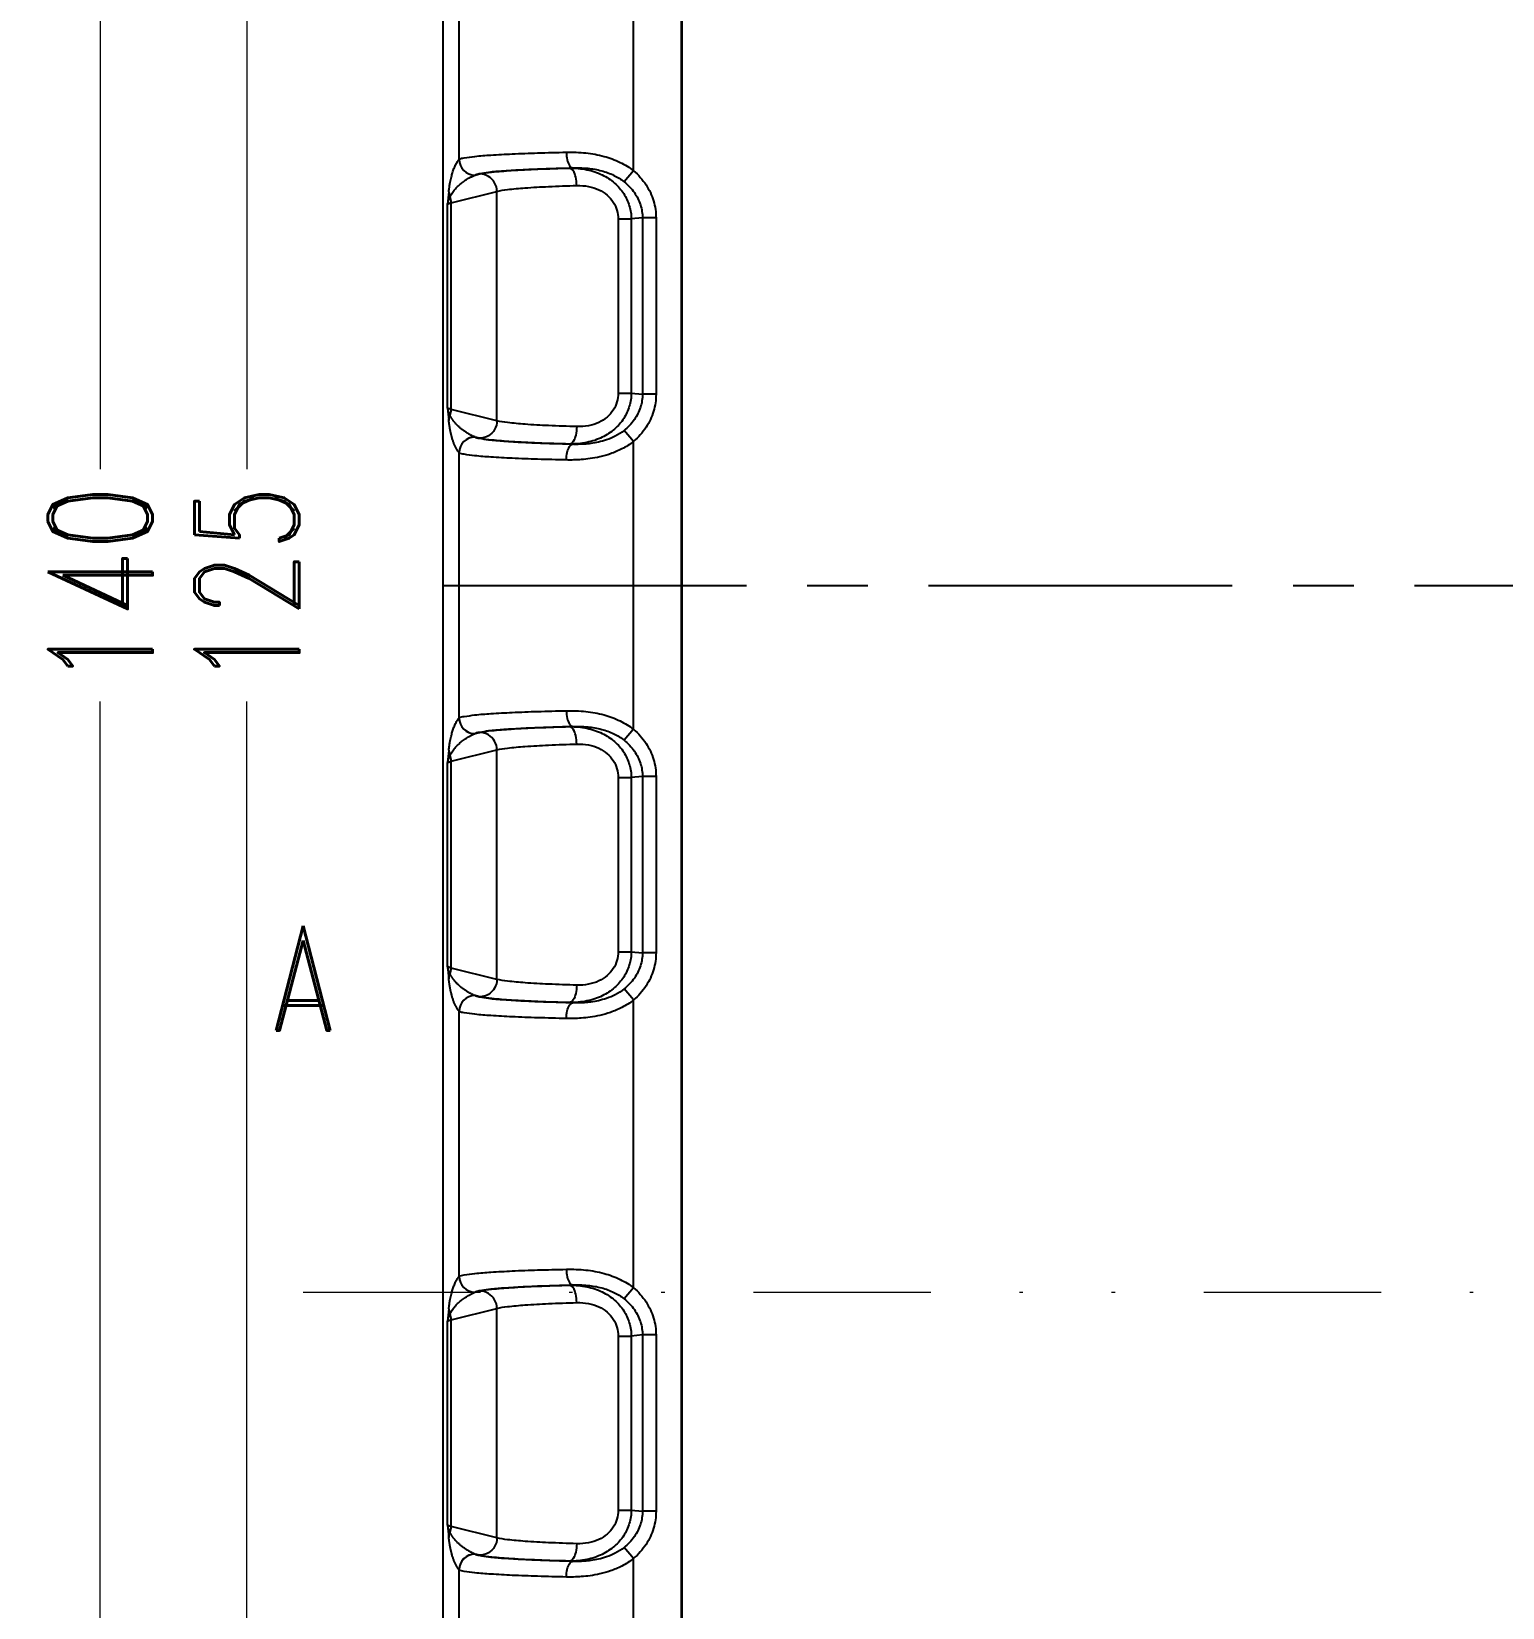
# Model space of a CAD drawing. Header units: millimetres. Extents: x 2279 to 2636, y 1024 to 1272.
# Drawn here: x 2342.75 to 2384.89, y 1149.65 to 1194.8 of the extents above; entities that cross this region are included whole.
import ezdxf
from ezdxf.enums import TextEntityAlignment as Align

# ---------------------------------------------------------------- set-up
doc = ezdxf.new("R2010")
doc.units = ezdxf.units.MM
doc.linetypes.add('CENTER', pattern=[50.8, 31.75, -6.35, 6.35, -6.35])
doc.linetypes.add('DIVIDE', pattern=[31.75, 12.7, -6.35, 0, -6.35, 0, -6.35])
doc.layers.add('06___PRT_ALL_SURFS', color=7, linetype='Continuous')
doc.layers.add('dim', color=82, linetype='Continuous', lineweight=9)
doc.layers.add('hatch', color=56, linetype='Continuous', lineweight=9)
doc.styles.add('ROMAND', font='romand.shx', dxfattribs={"width": 0.75, "bigfont": 'gbcbig.shx'})
doc.dimstyles.new('YanXiu', dxfattribs={"dimtxt": 2.5, "dimasz": 2.2, "dimexe": 1, "dimexo": 0, "dimgap": 0.66, "dimtad": 0, "dimzin": 9, "dimdsep": 46, "dimtxsty": 'ROMAND', "dimblk": 'CLOSEDBLANK', "dimcen": 0, "dimclrd": 3, "dimclre": 3, "dimclrt": 7, "dimazin": 2, "dimtfac": 1, "dimtofl": 0, "dimtmove": 0, "dimatfit": 3, "dimldrblk": 'CLOSEDBLANK', "dimfxl": 1, "dimlwd": 5, "dimlwe": 5, "dimarcsym": 0})

# ---------------------------------------------------------------- blocks, each defined once
blk = doc.blocks.new('_ClosedBlank')
at = {"color": 0, "linetype": 'ByBlock', "lineweight": -2}
for p, q in [((-1, 0.167), (0, 0)), ((-1, 0.167), (-1, -0.167)), ((0, 0), (-1, -0.167))]:
    blk.add_line(p, q, dxfattribs=at)
blk = doc.blocks.new('*D42')
at = {"layer": 'Defpoints', "color": 0}
for p in [(2361.381, 1241.434), (2348.917, 1116.434), (2361.381, 1116.434)]:
    blk.add_point(p, dxfattribs=at)
at = {"layer": 'dim', "color": 3, "lineweight": 5}
for p, q in [((2361.381, 1241.434), (2348.318, 1241.434)), ((2348.917, 1239.034), (2348.917, 1182.265)), ((2348.917, 1118.834), (2348.917, 1175.602)), ((2361.381, 1116.434), (2348.318, 1116.434))]:
    blk.add_line(p, q, dxfattribs=at)
at = {"layer": 'dim', "color": 3, "lineweight": 5, "xscale": 2.4, "yscale": 2.4, "zscale": 2.4}
for p, rotation in [((2348.917, 1241.434), 90), ((2348.917, 1116.434), 270)]:
    blk.add_blockref('_ClosedBlank', p, dxfattribs=dict(at, rotation=rotation))
at = {"layer": 'dim', "color": 7, "insert": (2348.917, 1178.934), "char_height": 3, "attachment_point": 5, "rotation": 90, "style": 'ROMAND'}
blk.add_mtext('125', dxfattribs=at)
blk = doc.blocks.new('*D43')
at = {"layer": 'Defpoints', "color": 0}
for p in [(2357.526, 1248.934), (2344.717, 1108.934), (2357.526, 1108.934)]:
    blk.add_point(p, dxfattribs=at)
at = {"layer": 'dim', "color": 3, "lineweight": 5}
for p, q in [((2357.526, 1248.934), (2344.118, 1248.934)), ((2344.717, 1246.534), (2344.717, 1182.265)), ((2344.717, 1111.334), (2344.717, 1175.602)), ((2357.526, 1108.934), (2344.118, 1108.934))]:
    blk.add_line(p, q, dxfattribs=at)
at = {"layer": 'dim', "color": 3, "lineweight": 5, "xscale": 2.4, "yscale": 2.4, "zscale": 2.4}
for p, rotation in [((2344.717, 1248.934), 90), ((2344.717, 1108.934), 270)]:
    blk.add_blockref('_ClosedBlank', p, dxfattribs=dict(at, rotation=rotation))
at = {"layer": 'dim', "color": 7, "insert": (2344.717, 1178.934), "char_height": 3, "attachment_point": 5, "rotation": 90, "style": 'ROMAND'}
blk.add_mtext('140', dxfattribs=at)

msp = doc.modelspace()

# ---------------------------------------------------------------- linework, layer by layer
at = {"color": 7, "linetype": 'Continuous'}
for p, q in [((2354.531, 1245.938), (2354.531, 1111.93)), ((2361.363, 1241.451), (2361.363, 1116.416)), ((2361.381, 1241.434), (2361.381, 1116.434)), ((2355.003, 1191.135), (2355.003, 1198.733)), ((2359.996, 1190.812), (2359.996, 1199.055)), ((2355.001, 1191.133), (2355.003, 1191.135)), ((2355.451, 1190.684), (2355.454, 1190.685)), ((2355.454, 1190.685), (2355.594, 1190.719)), ((2358.245, 1190.893), (2358.165, 1190.886)), ((2359.996, 1190.812), (2359.725, 1190.497)), ((2354.667, 1184.017), (2354.667, 1189.85)), ((2360.251, 1189.459), (2359.932, 1189.43)), ((2360.64, 1189.459), (2360.251, 1189.459)), ((2360.251, 1189.459), (2360.251, 1184.408)), ((2360.64, 1189.459), (2360.64, 1184.408)), ((2359.932, 1184.437), (2360.251, 1184.408)), ((2360.64, 1184.408), (2360.251, 1184.408)), ((2359.996, 1183.056), (2359.725, 1183.371)), ((2355.454, 1183.182), (2355.451, 1183.184)), ((2355.594, 1183.148), (2355.454, 1183.182)), ((2358.165, 1182.982), (2358.245, 1182.974)), ((2359.996, 1174.812), (2359.996, 1183.055)), ((2355.003, 1182.733), (2355.001, 1182.734)), ((2355.003, 1175.135), (2355.003, 1182.733)), ((2355.001, 1175.133), (2355.003, 1175.135)), ((2355.454, 1174.685), (2355.594, 1174.719)), ((2358.245, 1174.893), (2358.165, 1174.886)), ((2359.996, 1174.812), (2359.725, 1174.497)), ((2355.451, 1174.684), (2355.454, 1174.685)), ((2354.667, 1168.017), (2354.667, 1173.85)), ((2360.251, 1173.459), (2359.932, 1173.43)), ((2360.64, 1173.459), (2360.251, 1173.459)), ((2360.251, 1173.459), (2360.251, 1168.408)), ((2360.64, 1173.459), (2360.64, 1168.408)), ((2359.932, 1168.437), (2360.251, 1168.408)), ((2360.64, 1168.408), (2360.251, 1168.408)), ((2355.454, 1167.182), (2355.451, 1167.184)), ((2355.594, 1167.148), (2355.454, 1167.182)), ((2359.996, 1167.056), (2359.725, 1167.371)), ((2359.996, 1158.812), (2359.996, 1167.055)), ((2355.003, 1166.733), (2355.001, 1166.734)), ((2355.003, 1159.135), (2355.003, 1166.733)), ((2358.165, 1166.982), (2358.245, 1166.974)), ((2355.001, 1159.133), (2355.003, 1159.135)), ((2355.451, 1158.684), (2355.454, 1158.685)), ((2355.454, 1158.685), (2355.594, 1158.719)), ((2358.245, 1158.893), (2358.165, 1158.886)), ((2359.996, 1158.812), (2359.725, 1158.497)), ((2354.667, 1152.017), (2354.667, 1157.85)), ((2360.251, 1157.459), (2359.932, 1157.43)), ((2360.64, 1157.459), (2360.251, 1157.459)), ((2360.251, 1157.459), (2360.251, 1152.408)), ((2360.64, 1157.459), (2360.64, 1152.408)), ((2359.932, 1152.437), (2360.251, 1152.408)), ((2360.64, 1152.408), (2360.251, 1152.408)), ((2359.996, 1151.056), (2359.725, 1151.371)), ((2355.454, 1151.182), (2355.451, 1151.184)), ((2355.594, 1151.148), (2355.454, 1151.182)), ((2358.165, 1150.982), (2358.245, 1150.974)), ((2359.996, 1142.812), (2359.996, 1151.055)), ((2355.003, 1150.733), (2355.001, 1150.734)), ((2355.003, 1143.135), (2355.003, 1150.733))]:
    msp.add_line(p, q, dxfattribs=at)
at = {"color": 1, "linetype": 'CENTER', "ltscale": 0.274}
msp.add_line((2354.531, 1178.934), (2423.031, 1178.934), dxfattribs=at)
at = {"color": 7, "linetype": 'Continuous'}
for centre, radius, start, end in [((2355.452, 1191.135), 0.451, 180.1854, 269.8146), ((2355.454, 1191.136), 0.451, 180.1854, 269.8146), ((2416.61, 1183.704), 62.247, 174.00032, 174.33294), ((2354.258, 1189.89), 0.511, 0.6172, 19.5541), ((2432.717, 1191.809), 78.438, 185.70138, 185.96534), ((2354.258, 1183.978), 0.511, 340.4459, 359.3828), ((2355.452, 1182.733), 0.451, 90.1854, 179.8146), ((2355.454, 1182.731), 0.451, 90.1854, 179.8146), ((2355.452, 1175.135), 0.451, 180.1854, 269.8146), ((2355.454, 1175.136), 0.451, 180.1854, 269.8146), ((2416.61, 1167.704), 62.247, 174.00032, 174.33294), ((2354.258, 1173.89), 0.511, 0.6172, 19.5541), ((2432.717, 1175.809), 78.438, 185.70138, 185.96534), ((2354.258, 1167.978), 0.511, 340.4459, 359.3828), ((2355.452, 1166.733), 0.451, 90.1854, 179.8146), ((2355.454, 1166.731), 0.451, 90.1854, 179.8146), ((2355.452, 1159.135), 0.451, 180.1854, 269.8146), ((2355.454, 1159.136), 0.451, 180.1854, 269.8146), ((2416.61, 1151.704), 62.247, 174.00032, 174.33294), ((2354.258, 1157.89), 0.511, 0.6172, 19.5541), ((2432.717, 1159.809), 78.438, 185.70138, 185.96534), ((2354.258, 1151.978), 0.511, 340.4459, 359.3828), ((2355.452, 1150.733), 0.451, 90.1854, 179.8146), ((2355.454, 1150.731), 0.451, 90.1854, 179.8146)]:
    msp.add_arc(centre, radius, start, end, dxfattribs=at)
for points, start_tangent, end_tangent in [([(2354.704, 1190.21), (2354.72, 1190.337), (2354.736, 1190.439), (2354.753, 1190.526), (2354.77, 1190.601), (2354.786, 1190.667), (2354.803, 1190.726), (2354.821, 1190.785), (2354.841, 1190.843), (2354.863, 1190.9), (2354.886, 1190.954), (2354.912, 1191.005), (2354.939, 1191.053), (2354.969, 1191.096), (2355.001, 1191.133)], (0.11061, 0.993864), (0.707121, 0.707093)), ([(2355.003, 1191.135), (2355.139, 1191.179), (2355.445, 1191.221), (2355.91, 1191.26), (2356.518, 1191.294), (2357.247, 1191.321), (2358.072, 1191.342)], (0.740147, 0.672445), (0.999803, 0.019871)), ([(2358.072, 1191.342), (2358.63, 1191.32), (2359.15, 1191.223), (2359.612, 1191.05), (2359.996, 1190.812)], (0.999805, 0.019748), (0.786901, -0.617079)), ([(2358.072, 1191.342), (2358.098, 1191.124), (2358.161, 1190.96), (2358.245, 1190.893)], (0.018612, -0.999827), (0.992232, -0.124401)), ([(2354.74, 1190.061), (2354.778, 1190.135), (2354.817, 1190.196), (2354.858, 1190.25), (2354.898, 1190.297), (2354.937, 1190.339), (2354.977, 1190.378), (2355.021, 1190.418), (2355.069, 1190.458), (2355.121, 1190.497), (2355.176, 1190.537), (2355.237, 1190.575), (2355.302, 1190.613), (2355.373, 1190.649), (2355.451, 1190.684)], (0.411001, 0.911635), (0.92409, 0.382174)), ([(2355.454, 1190.685), (2355.575, 1190.729), (2355.854, 1190.772), (2356.278, 1190.81), (2356.832, 1190.844), (2357.496, 1190.872), (2358.245, 1190.893)], (0.70827, 0.705942), (0.999762, 0.021834)), ([(2358.245, 1190.893), (2358.682, 1190.88), (2359.084, 1190.809), (2359.435, 1190.679), (2359.725, 1190.497)], (0.999559, 0.029682), (0.780957, -0.624585)), ([(2359.725, 1190.497), (2360.019, 1190.185), (2360.194, 1189.832), (2360.251, 1189.459)], (0.781136, -0.624361), (-0.007372, -0.999973)), ([(2359.996, 1190.812), (2360.353, 1190.406), (2360.569, 1189.945), (2360.64, 1189.459)], (0.757947, -0.652316), (-0.001007, -0.999999)), ([(2354.667, 1189.85), (2354.684, 1189.921), (2354.708, 1189.991), (2354.74, 1190.061)], (0.187566, 0.982252), (0.450171, 0.892942)), ([(2354.704, 1190.21), (2354.709, 1190.159), (2354.721, 1190.109), (2354.74, 1190.061)], (0.029009, -0.999579), (0.425625, -0.904899)), ([(2354.667, 1189.85), (2354.688, 1189.865), (2354.722, 1189.88), (2354.769, 1189.895)], (0.672684, 0.739929), (0.964974, 0.262344)), ([(2360.251, 1184.408), (2360.195, 1184.036), (2360.019, 1183.682), (2359.725, 1183.371)], (0.007358, -0.999973), (-0.781134, -0.624364)), ([(2360.64, 1184.408), (2360.569, 1183.923), (2360.354, 1183.462), (2359.996, 1183.055)], (0.000983, -1), (-0.757943, -0.652321)), ([(2354.74, 1183.806), (2354.708, 1183.876), (2354.684, 1183.946), (2354.667, 1184.017)], (-0.450172, 0.892942), (-0.187551, 0.982255)), ([(2354.769, 1183.972), (2354.722, 1183.987), (2354.688, 1184.002), (2354.667, 1184.017)], (-0.964974, 0.262344), (-0.672684, 0.739929)), ([(2354.704, 1183.657), (2354.709, 1183.708), (2354.721, 1183.758), (2354.74, 1183.806)], (0.025881, 0.999665), (0.424729, 0.905321)), ([(2355.451, 1183.184), (2355.388, 1183.211), (2355.331, 1183.239), (2355.279, 1183.267), (2355.232, 1183.295), (2355.189, 1183.323), (2355.149, 1183.35), (2355.112, 1183.376), (2355.077, 1183.403), (2355.043, 1183.43), (2355.011, 1183.458), (2354.981, 1183.486), (2354.952, 1183.513), (2354.927, 1183.539), (2354.904, 1183.564), (2354.883, 1183.587), (2354.864, 1183.61), (2354.847, 1183.631), (2354.832, 1183.651), (2354.818, 1183.671), (2354.805, 1183.69), (2354.793, 1183.708), (2354.782, 1183.725), (2354.772, 1183.742), (2354.763, 1183.759), (2354.755, 1183.775), (2354.747, 1183.791), (2354.74, 1183.806)], (-0.924089, 0.382177), (-0.406738, 0.913545)), ([(2355.001, 1182.734), (2354.975, 1182.764), (2354.951, 1182.796), (2354.929, 1182.831), (2354.91, 1182.866), (2354.891, 1182.902), (2354.875, 1182.939), (2354.859, 1182.977), (2354.844, 1183.015), (2354.831, 1183.054), (2354.817, 1183.094), (2354.804, 1183.136), (2354.792, 1183.177), (2354.782, 1183.218), (2354.772, 1183.256), (2354.764, 1183.293), (2354.756, 1183.329), (2354.749, 1183.363), (2354.742, 1183.396), (2354.736, 1183.428), (2354.731, 1183.459), (2354.726, 1183.49), (2354.722, 1183.519), (2354.717, 1183.547), (2354.714, 1183.575), (2354.71, 1183.603), (2354.707, 1183.63), (2354.704, 1183.657)], (-0.707105, 0.707109), (-0.105209, 0.99445)), ([(2359.725, 1183.371), (2359.473, 1183.207), (2359.224, 1183.101), (2358.991, 1183.036), (2358.776, 1182.998), (2358.58, 1182.979), (2358.404, 1182.973), (2358.245, 1182.974)], (-0.780941, -0.624605), (-0.999559, 0.029708)), ([(2358.245, 1182.974), (2357.495, 1182.995), (2356.832, 1183.023), (2356.278, 1183.057), (2355.854, 1183.096), (2355.575, 1183.138), (2355.454, 1183.182)], (-0.999762, 0.02183), (-0.708341, 0.70587)), ([(2359.996, 1183.056), (2359.661, 1182.841), (2359.334, 1182.701), (2359.029, 1182.614), (2358.75, 1182.563), (2358.499, 1182.536), (2358.274, 1182.525), (2358.072, 1182.525)], (-0.786896, -0.617086), (-0.999803, 0.019873)), ([(2358.072, 1182.525), (2358.098, 1182.744), (2358.161, 1182.907), (2358.245, 1182.974)], (0.018606, 0.999827), (0.992195, 0.124695)), ([(2358.072, 1182.525), (2357.247, 1182.546), (2356.518, 1182.574), (2355.91, 1182.608), (2355.445, 1182.646), (2355.139, 1182.688), (2355.003, 1182.733)], (-0.999803, 0.019867), (-0.740181, 0.672408)), ([(2355.003, 1175.135), (2355.139, 1175.179), (2355.445, 1175.221), (2355.91, 1175.26), (2356.518, 1175.294), (2357.247, 1175.321), (2358.072, 1175.342)], (0.740147, 0.672445), (0.999803, 0.019871)), ([(2358.072, 1175.342), (2358.63, 1175.32), (2359.15, 1175.223), (2359.612, 1175.05), (2359.996, 1174.812)], (0.999805, 0.019748), (0.786901, -0.617079)), ([(2358.072, 1175.342), (2358.098, 1175.124), (2358.161, 1174.96), (2358.245, 1174.893)], (0.018612, -0.999827), (0.992232, -0.124401)), ([(2354.704, 1174.21), (2354.72, 1174.337), (2354.736, 1174.439), (2354.753, 1174.526), (2354.77, 1174.601), (2354.786, 1174.667), (2354.803, 1174.726), (2354.821, 1174.785), (2354.841, 1174.843), (2354.863, 1174.9), (2354.886, 1174.954), (2354.912, 1175.005), (2354.939, 1175.053), (2354.969, 1175.096), (2355.001, 1175.133)], (0.11061, 0.993864), (0.707121, 0.707093)), ([(2355.454, 1174.685), (2355.575, 1174.729), (2355.854, 1174.772), (2356.278, 1174.81), (2356.832, 1174.844), (2357.496, 1174.872), (2358.245, 1174.893)], (0.70827, 0.705942), (0.999762, 0.021834)), ([(2358.245, 1174.893), (2358.682, 1174.88), (2359.084, 1174.809), (2359.435, 1174.679), (2359.725, 1174.497)], (0.999559, 0.029682), (0.780957, -0.624585)), ([(2359.996, 1174.812), (2360.353, 1174.406), (2360.569, 1173.945), (2360.64, 1173.459)], (0.757947, -0.652316), (-0.001007, -0.999999)), ([(2354.74, 1174.061), (2354.778, 1174.135), (2354.817, 1174.196), (2354.858, 1174.25), (2354.898, 1174.297), (2354.937, 1174.339), (2354.977, 1174.378), (2355.021, 1174.418), (2355.069, 1174.458), (2355.121, 1174.497), (2355.176, 1174.537), (2355.237, 1174.575), (2355.302, 1174.613), (2355.373, 1174.649), (2355.451, 1174.684)], (0.411001, 0.911635), (0.92409, 0.382174)), ([(2359.725, 1174.497), (2360.019, 1174.185), (2360.194, 1173.832), (2360.251, 1173.459)], (0.781136, -0.624361), (-0.007372, -0.999973)), ([(2354.667, 1173.85), (2354.684, 1173.921), (2354.708, 1173.991), (2354.74, 1174.061)], (0.187566, 0.982252), (0.450171, 0.892942)), ([(2354.667, 1173.85), (2354.688, 1173.865), (2354.722, 1173.88), (2354.769, 1173.895)], (0.672684, 0.739929), (0.964974, 0.262344)), ([(2354.704, 1174.21), (2354.709, 1174.159), (2354.721, 1174.109), (2354.74, 1174.061)], (0.029009, -0.999579), (0.425625, -0.904899)), ([(2360.251, 1168.408), (2360.195, 1168.036), (2360.019, 1167.682), (2359.725, 1167.371)], (0.007358, -0.999973), (-0.781134, -0.624364)), ([(2360.64, 1168.408), (2360.569, 1167.923), (2360.354, 1167.462), (2359.996, 1167.055)], (0.000983, -1), (-0.757943, -0.652321)), ([(2354.769, 1167.972), (2354.722, 1167.987), (2354.688, 1168.002), (2354.667, 1168.017)], (-0.964974, 0.262344), (-0.672684, 0.739929)), ([(2354.74, 1167.806), (2354.708, 1167.876), (2354.684, 1167.946), (2354.667, 1168.017)], (-0.450172, 0.892942), (-0.187551, 0.982255)), ([(2354.704, 1167.657), (2354.709, 1167.708), (2354.721, 1167.758), (2354.74, 1167.806)], (0.025881, 0.999665), (0.424729, 0.905321)), ([(2355.001, 1166.734), (2354.975, 1166.764), (2354.951, 1166.796), (2354.929, 1166.831), (2354.91, 1166.866), (2354.891, 1166.902), (2354.875, 1166.939), (2354.859, 1166.977), (2354.844, 1167.015), (2354.831, 1167.054), (2354.817, 1167.094), (2354.804, 1167.136), (2354.792, 1167.177), (2354.782, 1167.218), (2354.772, 1167.256), (2354.764, 1167.293), (2354.756, 1167.329), (2354.749, 1167.363), (2354.742, 1167.396), (2354.736, 1167.428), (2354.731, 1167.459), (2354.726, 1167.49), (2354.722, 1167.519), (2354.717, 1167.547), (2354.714, 1167.575), (2354.71, 1167.603), (2354.707, 1167.63), (2354.704, 1167.657)], (-0.707105, 0.707109), (-0.105209, 0.99445)), ([(2355.451, 1167.184), (2355.388, 1167.211), (2355.331, 1167.239), (2355.279, 1167.267), (2355.232, 1167.295), (2355.189, 1167.323), (2355.149, 1167.35), (2355.112, 1167.376), (2355.077, 1167.403), (2355.043, 1167.43), (2355.011, 1167.458), (2354.981, 1167.486), (2354.952, 1167.513), (2354.927, 1167.539), (2354.904, 1167.564), (2354.883, 1167.587), (2354.864, 1167.61), (2354.847, 1167.631), (2354.832, 1167.651), (2354.818, 1167.671), (2354.805, 1167.69), (2354.793, 1167.708), (2354.782, 1167.725), (2354.772, 1167.742), (2354.763, 1167.759), (2354.755, 1167.775), (2354.747, 1167.791), (2354.74, 1167.806)], (-0.924089, 0.382177), (-0.406738, 0.913545)), ([(2358.245, 1166.974), (2357.495, 1166.995), (2356.832, 1167.023), (2356.278, 1167.057), (2355.854, 1167.096), (2355.575, 1167.138), (2355.454, 1167.182)], (-0.999762, 0.02183), (-0.708341, 0.70587)), ([(2359.996, 1167.056), (2359.661, 1166.841), (2359.334, 1166.701), (2359.029, 1166.614), (2358.75, 1166.563), (2358.499, 1166.536), (2358.274, 1166.525), (2358.072, 1166.525)], (-0.786896, -0.617086), (-0.999803, 0.019873)), ([(2359.725, 1167.371), (2359.473, 1167.207), (2359.224, 1167.101), (2358.991, 1167.036), (2358.776, 1166.998), (2358.58, 1166.979), (2358.404, 1166.973), (2358.245, 1166.974)], (-0.780941, -0.624605), (-0.999559, 0.029708)), ([(2358.072, 1166.525), (2357.247, 1166.546), (2356.518, 1166.574), (2355.91, 1166.608), (2355.445, 1166.646), (2355.139, 1166.688), (2355.003, 1166.733)], (-0.999803, 0.019867), (-0.740181, 0.672408)), ([(2358.072, 1166.525), (2358.098, 1166.744), (2358.161, 1166.907), (2358.245, 1166.974)], (0.018606, 0.999827), (0.992195, 0.124695)), ([(2358.072, 1159.342), (2358.63, 1159.32), (2359.15, 1159.223), (2359.612, 1159.05), (2359.996, 1158.812)], (0.999805, 0.019748), (0.786901, -0.617079)), ([(2354.704, 1158.21), (2354.72, 1158.337), (2354.736, 1158.439), (2354.753, 1158.526), (2354.77, 1158.601), (2354.786, 1158.667), (2354.803, 1158.726), (2354.821, 1158.785), (2354.841, 1158.843), (2354.863, 1158.9), (2354.886, 1158.954), (2354.912, 1159.005), (2354.939, 1159.053), (2354.969, 1159.096), (2355.001, 1159.133)], (0.11061, 0.993864), (0.707121, 0.707093)), ([(2355.003, 1159.135), (2355.139, 1159.179), (2355.445, 1159.221), (2355.91, 1159.26), (2356.518, 1159.294), (2357.247, 1159.321), (2358.072, 1159.342)], (0.740147, 0.672445), (0.999803, 0.019871)), ([(2358.072, 1159.342), (2358.098, 1159.124), (2358.161, 1158.96), (2358.245, 1158.893)], (0.018612, -0.999827), (0.992232, -0.124401)), ([(2358.245, 1158.893), (2358.682, 1158.88), (2359.084, 1158.809), (2359.435, 1158.679), (2359.725, 1158.497)], (0.999559, 0.029682), (0.780957, -0.624585)), ([(2354.74, 1158.061), (2354.778, 1158.135), (2354.817, 1158.196), (2354.858, 1158.25), (2354.898, 1158.297), (2354.937, 1158.339), (2354.977, 1158.378), (2355.021, 1158.418), (2355.069, 1158.458), (2355.121, 1158.497), (2355.176, 1158.537), (2355.237, 1158.575), (2355.302, 1158.613), (2355.373, 1158.649), (2355.451, 1158.684)], (0.411001, 0.911635), (0.92409, 0.382174)), ([(2355.454, 1158.685), (2355.575, 1158.729), (2355.854, 1158.772), (2356.278, 1158.81), (2356.832, 1158.844), (2357.496, 1158.872), (2358.245, 1158.893)], (0.70827, 0.705942), (0.999762, 0.021834)), ([(2359.725, 1158.497), (2360.019, 1158.185), (2360.194, 1157.832), (2360.251, 1157.459)], (0.781136, -0.624361), (-0.007372, -0.999973)), ([(2359.996, 1158.812), (2360.353, 1158.406), (2360.569, 1157.945), (2360.64, 1157.459)], (0.757947, -0.652316), (-0.001007, -0.999999)), ([(2354.667, 1157.85), (2354.684, 1157.921), (2354.708, 1157.991), (2354.74, 1158.061)], (0.187566, 0.982252), (0.450171, 0.892942)), ([(2354.704, 1158.21), (2354.709, 1158.159), (2354.721, 1158.109), (2354.74, 1158.061)], (0.029009, -0.999579), (0.425625, -0.904899)), ([(2354.667, 1157.85), (2354.688, 1157.865), (2354.722, 1157.88), (2354.769, 1157.895)], (0.672684, 0.739929), (0.964974, 0.262344)), ([(2360.251, 1152.408), (2360.195, 1152.036), (2360.019, 1151.682), (2359.725, 1151.371)], (0.007358, -0.999973), (-0.781134, -0.624364)), ([(2360.64, 1152.408), (2360.569, 1151.923), (2360.354, 1151.462), (2359.996, 1151.055)], (0.000983, -1), (-0.757943, -0.652321)), ([(2354.769, 1151.972), (2354.722, 1151.987), (2354.688, 1152.002), (2354.667, 1152.017)], (-0.964974, 0.262344), (-0.672684, 0.739929)), ([(2354.74, 1151.806), (2354.708, 1151.876), (2354.684, 1151.946), (2354.667, 1152.017)], (-0.450172, 0.892942), (-0.187551, 0.982255)), ([(2354.704, 1151.657), (2354.709, 1151.708), (2354.721, 1151.758), (2354.74, 1151.806)], (0.025881, 0.999665), (0.424729, 0.905321)), ([(2355.451, 1151.184), (2355.388, 1151.211), (2355.331, 1151.239), (2355.279, 1151.267), (2355.232, 1151.295), (2355.189, 1151.323), (2355.149, 1151.35), (2355.112, 1151.376), (2355.077, 1151.403), (2355.043, 1151.43), (2355.011, 1151.458), (2354.981, 1151.486), (2354.952, 1151.513), (2354.927, 1151.539), (2354.904, 1151.564), (2354.883, 1151.587), (2354.864, 1151.61), (2354.847, 1151.631), (2354.832, 1151.651), (2354.818, 1151.671), (2354.805, 1151.69), (2354.793, 1151.708), (2354.782, 1151.725), (2354.772, 1151.742), (2354.763, 1151.759), (2354.755, 1151.775), (2354.747, 1151.791), (2354.74, 1151.806)], (-0.924089, 0.382177), (-0.406738, 0.913545)), ([(2355.001, 1150.734), (2354.975, 1150.764), (2354.951, 1150.796), (2354.929, 1150.831), (2354.91, 1150.866), (2354.891, 1150.902), (2354.875, 1150.939), (2354.859, 1150.977), (2354.844, 1151.015), (2354.831, 1151.054), (2354.817, 1151.094), (2354.804, 1151.136), (2354.792, 1151.177), (2354.782, 1151.218), (2354.772, 1151.256), (2354.764, 1151.293), (2354.756, 1151.329), (2354.749, 1151.363), (2354.742, 1151.396), (2354.736, 1151.428), (2354.731, 1151.459), (2354.726, 1151.49), (2354.722, 1151.519), (2354.717, 1151.547), (2354.714, 1151.575), (2354.71, 1151.603), (2354.707, 1151.63), (2354.704, 1151.657)], (-0.707105, 0.707109), (-0.105209, 0.99445)), ([(2359.725, 1151.371), (2359.473, 1151.207), (2359.224, 1151.101), (2358.991, 1151.036), (2358.776, 1150.998), (2358.58, 1150.979), (2358.404, 1150.973), (2358.245, 1150.974)], (-0.780941, -0.624605), (-0.999559, 0.029708)), ([(2358.245, 1150.974), (2357.495, 1150.995), (2356.832, 1151.023), (2356.278, 1151.057), (2355.854, 1151.096), (2355.575, 1151.138), (2355.454, 1151.182)], (-0.999762, 0.02183), (-0.708341, 0.70587)), ([(2359.996, 1151.056), (2359.661, 1150.841), (2359.334, 1150.701), (2359.029, 1150.614), (2358.75, 1150.563), (2358.499, 1150.536), (2358.274, 1150.525), (2358.072, 1150.525)], (-0.786896, -0.617086), (-0.999803, 0.019873)), ([(2358.072, 1150.525), (2358.098, 1150.744), (2358.161, 1150.907), (2358.245, 1150.974)], (0.018606, 0.999827), (0.992195, 0.124695)), ([(2358.072, 1150.525), (2357.247, 1150.546), (2356.518, 1150.574), (2355.91, 1150.608), (2355.445, 1150.646), (2355.139, 1150.688), (2355.003, 1150.733)], (-0.999803, 0.019867), (-0.740181, 0.672408))]:
    msp.add_spline(points, degree=3, dxfattribs=dict(at, start_tangent=start_tangent, end_tangent=end_tangent))
at = {"layer": '06___PRT_ALL_SURFS', "color": 7, "linetype": 'Continuous'}
for p, q in [((2354.769, 1189.895), (2356.083, 1190.22)), ((2356.083, 1183.647), (2356.083, 1190.22)), ((2354.769, 1183.972), (2354.769, 1189.895)), ((2359.554, 1189.43), (2359.932, 1189.43)), ((2359.554, 1189.43), (2359.554, 1184.437)), ((2359.932, 1189.43), (2359.932, 1184.437)), ((2359.554, 1184.437), (2359.932, 1184.437)), ((2356.083, 1183.647), (2354.769, 1183.972)), ((2354.769, 1173.895), (2356.083, 1174.22)), ((2354.769, 1167.972), (2354.769, 1173.895)), ((2356.083, 1167.647), (2356.083, 1174.22)), ((2359.554, 1173.43), (2359.932, 1173.43)), ((2359.554, 1173.43), (2359.554, 1168.437)), ((2359.932, 1173.43), (2359.932, 1168.437)), ((2359.554, 1168.437), (2359.932, 1168.437)), ((2356.083, 1167.647), (2354.769, 1167.972)), ((2354.769, 1157.895), (2356.083, 1158.22)), ((2356.083, 1151.647), (2356.083, 1158.22)), ((2354.769, 1151.972), (2354.769, 1157.895)), ((2359.554, 1157.43), (2359.932, 1157.43)), ((2359.554, 1157.43), (2359.554, 1152.437)), ((2359.932, 1157.43), (2359.932, 1152.437)), ((2359.554, 1152.437), (2359.932, 1152.437)), ((2356.083, 1151.647), (2354.769, 1151.972))]:
    msp.add_line(p, q, dxfattribs=at)
for points, start_tangent, end_tangent in [([(2355.594, 1190.719), (2355.93, 1190.771), (2356.494, 1190.818), (2357.254, 1190.857), (2358.165, 1190.886)], (0.97087, 0.239606), (0.999729, 0.023294)), ([(2356.083, 1190.22), (2356.016, 1190.468), (2355.837, 1190.65), (2355.594, 1190.719)], (-0.010634, 0.999943), (-0.999939, 0.011082)), ([(2358.165, 1190.886), (2358.659, 1190.84), (2359.097, 1190.692), (2359.453, 1190.457), (2359.714, 1190.155), (2359.875, 1189.806), (2359.932, 1189.43)], (0.999933, 0.011587), (0.00708, -0.999975)), ([(2358.369, 1190.386), (2358.338, 1190.629), (2358.264, 1190.811), (2358.165, 1190.886)], (-0.019478, 0.99981), (-0.99319, 0.116504)), ([(2356.083, 1190.22), (2356.383, 1190.272), (2356.884, 1190.319), (2357.559, 1190.358), (2358.369, 1190.386)], (0.96347, 0.267817), (0.999656, 0.026232)), ([(2358.369, 1190.386), (2358.708, 1190.361), (2359.004, 1190.266), (2359.242, 1190.112), (2359.414, 1189.912), (2359.519, 1189.68), (2359.554, 1189.43)], (0.999656, 0.026246), (-0.000512, -1)), ([(2359.932, 1184.437), (2359.875, 1184.062), (2359.714, 1183.713), (2359.453, 1183.411), (2359.097, 1183.175), (2358.659, 1183.028), (2358.165, 1182.982)], (-0.007078, -0.999975), (-0.999933, 0.011585)), ([(2359.554, 1184.437), (2359.519, 1184.187), (2359.414, 1183.955), (2359.242, 1183.756), (2359.004, 1183.601), (2358.708, 1183.507), (2358.369, 1183.481)], (0.000514, -1), (-0.999656, 0.026243)), ([(2356.083, 1183.647), (2356.016, 1183.399), (2355.837, 1183.217), (2355.594, 1183.148)], (-0.010634, -0.999943), (-0.999939, -0.011082)), ([(2358.369, 1183.481), (2357.56, 1183.509), (2356.887, 1183.548), (2356.385, 1183.595), (2356.083, 1183.647)], (-0.999656, 0.02623), (-0.963472, 0.26781)), ([(2358.369, 1183.481), (2358.338, 1183.238), (2358.264, 1183.056), (2358.165, 1182.982)], (-0.019474, -0.99981), (-0.9932, -0.116418)), ([(2358.165, 1182.982), (2357.255, 1183.01), (2356.497, 1183.049), (2355.932, 1183.096), (2355.594, 1183.148)], (-0.999729, 0.023291), (-0.970878, 0.239576)), ([(2355.594, 1174.719), (2355.93, 1174.771), (2356.494, 1174.818), (2357.254, 1174.857), (2358.165, 1174.886)], (0.97087, 0.239606), (0.999729, 0.023294)), ([(2356.083, 1174.22), (2356.016, 1174.468), (2355.837, 1174.65), (2355.594, 1174.719)], (-0.010634, 0.999943), (-0.999939, 0.011082)), ([(2358.165, 1174.886), (2358.659, 1174.84), (2359.097, 1174.692), (2359.453, 1174.457), (2359.714, 1174.155), (2359.875, 1173.806), (2359.932, 1173.43)], (0.999933, 0.011587), (0.00708, -0.999975)), ([(2358.369, 1174.386), (2358.338, 1174.629), (2358.264, 1174.811), (2358.165, 1174.886)], (-0.019478, 0.99981), (-0.99319, 0.116504)), ([(2356.083, 1174.22), (2356.383, 1174.272), (2356.884, 1174.319), (2357.559, 1174.358), (2358.369, 1174.386)], (0.96347, 0.267817), (0.999656, 0.026232)), ([(2358.369, 1174.386), (2358.708, 1174.361), (2359.004, 1174.266), (2359.242, 1174.112), (2359.414, 1173.912), (2359.519, 1173.68), (2359.554, 1173.43)], (0.999656, 0.026246), (-0.000512, -1)), ([(2359.932, 1168.437), (2359.875, 1168.062), (2359.714, 1167.713), (2359.453, 1167.411), (2359.097, 1167.175), (2358.659, 1167.028), (2358.165, 1166.982)], (-0.007078, -0.999975), (-0.999933, 0.011585)), ([(2359.554, 1168.437), (2359.519, 1168.187), (2359.414, 1167.955), (2359.242, 1167.756), (2359.004, 1167.601), (2358.708, 1167.507), (2358.369, 1167.481)], (0.000514, -1), (-0.999656, 0.026243)), ([(2356.083, 1167.647), (2356.016, 1167.399), (2355.837, 1167.217), (2355.594, 1167.148)], (-0.010634, -0.999943), (-0.999939, -0.011082)), ([(2358.369, 1167.481), (2357.56, 1167.509), (2356.887, 1167.548), (2356.385, 1167.595), (2356.083, 1167.647)], (-0.999656, 0.02623), (-0.963472, 0.26781)), ([(2358.369, 1167.481), (2358.338, 1167.238), (2358.264, 1167.056), (2358.165, 1166.982)], (-0.019474, -0.99981), (-0.9932, -0.116418)), ([(2358.165, 1166.982), (2357.255, 1167.01), (2356.497, 1167.049), (2355.932, 1167.096), (2355.594, 1167.148)], (-0.999729, 0.023291), (-0.970878, 0.239576)), ([(2355.594, 1158.719), (2355.93, 1158.771), (2356.494, 1158.818), (2357.254, 1158.857), (2358.165, 1158.886)], (0.97087, 0.239606), (0.999729, 0.023294)), ([(2356.083, 1158.22), (2356.016, 1158.468), (2355.837, 1158.65), (2355.594, 1158.719)], (-0.010634, 0.999943), (-0.999939, 0.011082)), ([(2358.165, 1158.886), (2358.659, 1158.84), (2359.097, 1158.692), (2359.453, 1158.457), (2359.714, 1158.155), (2359.875, 1157.806), (2359.932, 1157.43)], (0.999933, 0.011587), (0.00708, -0.999975)), ([(2358.369, 1158.386), (2358.338, 1158.629), (2358.264, 1158.811), (2358.165, 1158.886)], (-0.019478, 0.99981), (-0.99319, 0.116504)), ([(2356.083, 1158.22), (2356.383, 1158.272), (2356.884, 1158.319), (2357.559, 1158.358), (2358.369, 1158.386)], (0.96347, 0.267817), (0.999656, 0.026232)), ([(2358.369, 1158.386), (2358.708, 1158.361), (2359.004, 1158.266), (2359.242, 1158.112), (2359.414, 1157.912), (2359.519, 1157.68), (2359.554, 1157.43)], (0.999656, 0.026246), (-0.000512, -1)), ([(2359.932, 1152.437), (2359.875, 1152.062), (2359.714, 1151.713), (2359.453, 1151.411), (2359.097, 1151.175), (2358.659, 1151.028), (2358.165, 1150.982)], (-0.007078, -0.999975), (-0.999933, 0.011585)), ([(2359.554, 1152.437), (2359.519, 1152.187), (2359.414, 1151.955), (2359.242, 1151.756), (2359.004, 1151.601), (2358.708, 1151.507), (2358.369, 1151.481)], (0.000514, -1), (-0.999656, 0.026243)), ([(2356.083, 1151.647), (2356.016, 1151.399), (2355.837, 1151.217), (2355.594, 1151.148)], (-0.010634, -0.999943), (-0.999939, -0.011082)), ([(2358.369, 1151.481), (2357.56, 1151.509), (2356.887, 1151.548), (2356.385, 1151.595), (2356.083, 1151.647)], (-0.999656, 0.02623), (-0.963472, 0.26781)), ([(2358.369, 1151.481), (2358.338, 1151.238), (2358.264, 1151.056), (2358.165, 1150.982)], (-0.019474, -0.99981), (-0.9932, -0.116418)), ([(2358.165, 1150.982), (2357.255, 1151.01), (2356.497, 1151.049), (2355.932, 1151.096), (2355.594, 1151.148)], (-0.999729, 0.023291), (-0.970878, 0.239576))]:
    msp.add_spline(points, degree=3, dxfattribs=dict(at, start_tangent=start_tangent, end_tangent=end_tangent))
at = {"layer": 'hatch', "color": 2, "linetype": 'DIVIDE', "ltscale": 0.4}
msp.add_lwpolyline([(2350.531, 1158.684), (2391.781, 1158.684), (2391.781, 1208.184), (2427.031, 1208.184)], dxfattribs=at)
at = {"layer": 'hatch', "color": 2}
msp.add_lwpolyline([(2350.531, 1158.684, 0, 0, 0), (2350.531, 1161.684, 0.9, 0, 0), (2350.531, 1164.684, 0, 0, 0)], format="xyseb", dxfattribs=at)

# ---------------------------------------------------------------- texts
at = {"layer": 'hatch', "color": 6, "style": 'ROMAND', "width": 0.75}
msp.add_text('A', height=3, dxfattribs=at).set_placement((2350.531, 1167.684), align=Align.MIDDLE)

# ---------------------------------------------------------------- dimensions: what is measured, and where the dimension line sits
at = {"layer": 'dim'}
for base, p1, p2, picture, middle in [((2344.717, 1108.934), (2357.526, 1248.934), (2357.526, 1108.934), '*D43', (2344.717, 1178.934)), ((2348.917, 1116.434), (2361.381, 1241.434), (2361.381, 1116.434), '*D42', (2348.917, 1178.934))]:
    dim = msp.add_linear_dim(base=base, p1=p1, p2=p2, angle=90, dimstyle='YanXiu', override={"dimtxt": 3, "dimasz": 2.4, "dimexe": 0.5997, "dimgap": 0.5997, "dimzin": 8}, dxfattribs=at)
    dim.commit()
    dim.dimension.update_dxf_attribs({"geometry": picture, "text_midpoint": middle})

doc.saveas('drawing.dxf')
